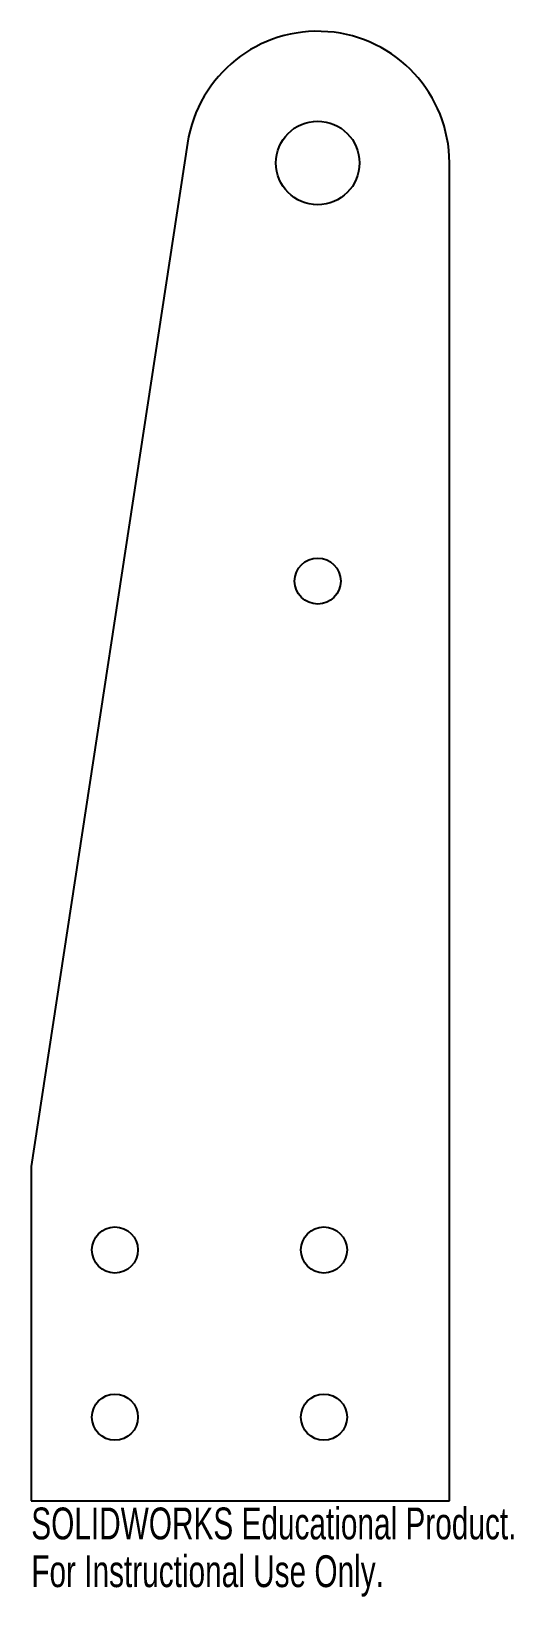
# Model space of a CAD drawing. Header units: millimetres. Extents: x -32 to 42, y -40 to 198.
import ezdxf

# ---------------------------------------------------------------- set-up
doc = ezdxf.new("R2010")
doc.units = ezdxf.units.MM
doc.styles.add('SLDTEXTSTYLE0', font='TXT', dxfattribs={"width": 0.7})

msp = doc.modelspace()

# ---------------------------------------------------------------- linework, layer by layer
at = {"color": 7, "linetype": 'Continuous', "lineweight": 25}
for p, q in [((-8.02, 180.82), (-31.75, 25.4)), ((31.75, -25.4), (31.75, 177.8)), ((-31.75, 25.4), (-31.75, -25.4)), ((-31.75, -25.4), (31.75, -25.4))]:
    msp.add_line(p, q, dxfattribs=at)
for centre, radius in [((11.75, 177.8), 6.35), ((11.75, 114.3), 3.5), ((-19.05, 12.7), 3.5), ((12.7, 12.7), 3.5), ((-19.05, -12.7), 3.5), ((12.7, -12.7), 3.5)]:
    msp.add_circle(centre, radius, dxfattribs=at)
msp.add_arc((11.75, 177.8), 20, 0, 171.3192, dxfattribs=at)

# ---------------------------------------------------------------- texts
at = {"color": 7, "linetype": 'Continuous', "char_height": 4.8336, "attachment_point": 1, "style": 'SLDTEXTSTYLE0'}
for s, insert in [('SOLIDWORKS Educational Product.', (-31.75, -26.42)), ('For Instructional Use Only.', (-31.75, -33.67))]:
    msp.add_mtext(s, dxfattribs=dict(at, insert=insert))

doc.saveas('drawing.dxf')
